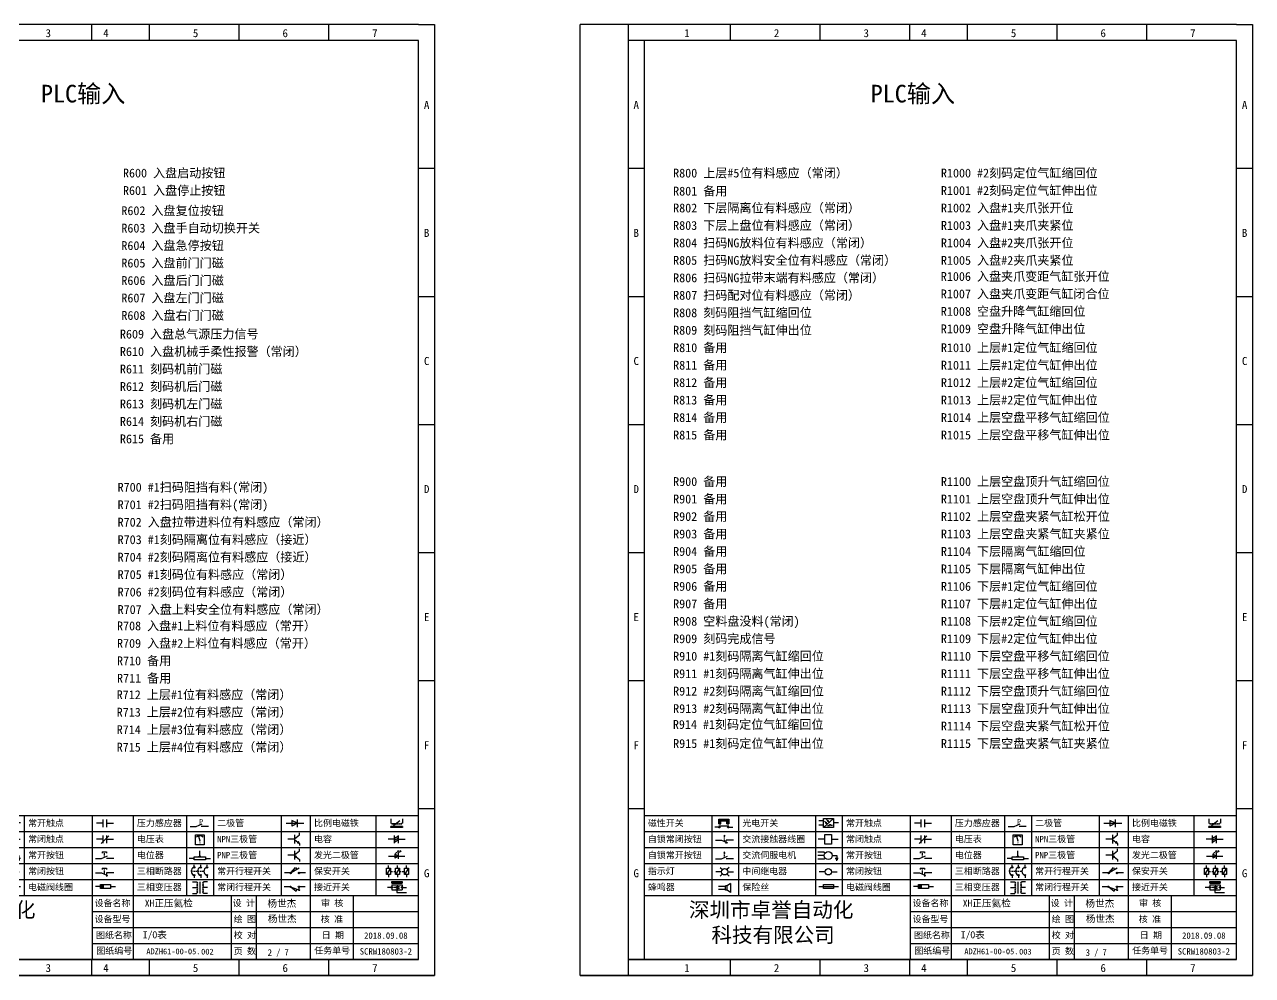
# Model space of a CAD drawing. Header units: millimetres. Extents: x 15130 to 37766, y 5931 to 11073.
# Drawn here: x 23231.8 to 23653.6, y 10746 to 11072.7 of the extents above; entities that cross this region are included whole.
import ezdxf

# ---------------------------------------------------------------- set-up
doc = ezdxf.new("R2010")
doc.units = ezdxf.units.MM
doc.layers.add('AE_BOR', color=1, linetype='Continuous')
doc.styles.get("Standard").update_dxf_attribs({"font": ''})
doc.styles.add('汉字', font='')
doc.styles.get('Standard').set_extended_font_data('SimSun')
doc.styles.get('汉字').set_extended_font_data('新宋体')

# ---------------------------------------------------------------- blocks, each defined once
blk = doc.blocks.new('磁性开关')
at = {"linetype": 'ByBlock'}
h = blk.add_hatch(dxfattribs=at)
h.set_pattern_fill('ANSI31', color=256, scale=0.1, style=0)
h.paths.add_polyline_path([(-1910.88, -776.69), (-1910.88, -775.29), (-1907.69, -775.29), (-1907.69, -776.69), (-1908.31, -776.69), (-1908.31, -775.79), (-1910.25, -775.79), (-1910.25, -776.69)])
for p, q in [((-1910.91, -777.81), (-1912.09, -777.81)), ((-1910.88, -776.69), (-1910.88, -775.29)), ((-1910.88, -775.29), (-1907.69, -775.29)), ((-1910.88, -776.69), (-1910.25, -776.69)), ((-1910.88, -777.39), (-1907.69, -777.39)), ((-1910.25, -776.69), (-1910.25, -775.79)), ((-1910.25, -775.79), (-1908.31, -775.79)), ((-1908.31, -776.69), (-1908.31, -775.79)), ((-1908.31, -776.69), (-1907.69, -776.69)), ((-1907.69, -775.29), (-1907.69, -776.69)), ((-1907.66, -777.81), (-1906.48, -777.81))]:
    blk.add_line(p, q, dxfattribs=at)
for centre in [(-1910.68, -777.81), (-1907.88, -777.81)]:
    blk.add_circle(centre, 0.225, dxfattribs=at)
blk = doc.blocks.new('*U8')
at = {"linetype": 'ByBlock'}
for p, q in [((-1911.92, -782.07), (-1910.06, -782.07)), ((-1910.06, -782.07), (-1908.18, -782.88)), ((-1909.23, -780.45), (-1909.23, -780.67)), ((-1909.23, -780.45), (-1908.92, -780.84)), ((-1909.23, -780.84), (-1909.23, -781.05)), ((-1909.23, -781.23), (-1909.23, -781.44)), ((-1909.23, -781.61), (-1909.23, -781.83)), ((-1909.23, -782), (-1909.23, -782.21)), ((-1908.52, -783.07), (-1908.52, -782.07)), ((-1906.25, -782.07), (-1908.52, -782.07)), ((-1909.23, -782.38), (-1909.23, -782.43))]:
    blk.add_line(p, q, dxfattribs=at)
blk = doc.blocks.new('常开按钮')
at = {"linetype": 'ByBlock'}
for p, q in [((-1909.9, -785.68), (-1908.56, -785.68)), ((-1909.9, -785.68), (-1909.9, -786.07)), ((-1909.23, -785.68), (-1909.23, -785.89)), ((-1909.23, -786.06), (-1909.23, -786.28)), ((-1908.56, -785.68), (-1908.56, -786.07)), ((-1911.92, -787.73), (-1910.06, -787.73)), ((-1910.06, -787.73), (-1908.18, -786.93)), ((-1909.23, -786.45), (-1909.23, -786.67)), ((-1909.23, -786.84), (-1909.23, -787.05)), ((-1909.23, -787.22), (-1909.23, -787.38)), ((-1906.25, -787.73), (-1908.52, -787.73))]:
    blk.add_line(p, q, dxfattribs=at)
blk = doc.blocks.new('*U11')
at = {"linetype": 'ByBlock'}
for p, q in [((-1911.92, -792.89), (-1910.06, -792.89)), ((-1910.06, -792.89), (-1908.18, -792.08)), ((-1908.88, -791.17), (-1909.23, -790.71)), ((-1909.23, -790.71), (-1909.23, -790.92)), ((-1909.23, -791.09), (-1909.23, -791.31)), ((-1909.23, -791.48), (-1909.23, -791.69)), ((-1909.23, -791.86), (-1909.23, -792.08)), ((-1909.23, -792.25), (-1909.23, -792.47)), ((-1906.25, -792.89), (-1908.52, -792.89))]:
    blk.add_line(p, q, dxfattribs=at)
blk = doc.blocks.new('蜂鸣器')
at = {"linetype": 'ByBlock'}
for p, q in [((-1908.8, -796.48), (-1911.01, -796.48)), ((-1908.8, -797.46), (-1911.01, -797.46)), ((-1908.25, -796.26), (-1908.8, -796.26)), ((-1908.8, -797.68), (-1908.8, -796.26)), ((-1907.17, -795.53), (-1908.25, -796.26)), ((-1908.25, -797.68), (-1908.25, -796.26)), ((-1907.17, -795.53), (-1907.17, -798.41)), ((-1908.25, -797.68), (-1908.8, -797.68)), ((-1907.17, -798.41), (-1908.25, -797.68))]:
    blk.add_line(p, q, dxfattribs=at)
blk = doc.blocks.new('光电开关')
at = {"linetype": 'ByBlock'}
h = blk.add_hatch(dxfattribs=at)
h.set_pattern_fill('ANSI31', color=256, scale=0.01, style=0)
h.set_pattern_definition([(45, (0.172267, 0), (-0.0224506403, 0.0224506403), [])])
h.paths.add_polyline_path([(-1882.44, -776.34), (-1882.5, -775.91), (-1882.68, -776.07)])
h.paths.add_polyline_path([(-1882.86, -776.23), (-1882.44, -776.34), (-1882.68, -776.07)])
h.paths.add_polyline_path([(-1883.05, -776.88), (-1883.11, -776.45), (-1883.29, -776.61)])
h.paths.add_polyline_path([(-1883.47, -776.77), (-1883.05, -776.88), (-1883.29, -776.61)])
for p, q in [((-1884.01, -775.96), (-1885.56, -775.96)), ((-1884.01, -777.39), (-1885.56, -777.39)), ((-1880.91, -775.3), (-1884.01, -778.05)), ((-1883.75, -776.09), (-1883.05, -776.88)), ((-1883.11, -776.45), (-1883.47, -776.77)), ((-1883.05, -776.88), (-1883.47, -776.77)), ((-1883.14, -775.55), (-1882.44, -776.34)), ((-1883.05, -776.88), (-1883.11, -776.45)), ((-1882.5, -775.91), (-1882.86, -776.23)), ((-1882.44, -776.34), (-1882.86, -776.23)), ((-1882.78, -777.47), (-1882.23, -777.47)), ((-1882.44, -776.34), (-1882.5, -775.91)), ((-1882.23, -777.47), (-1882.23, -777.14)), ((-1882.23, -777.14), (-1881.78, -777.14)), ((-1881.78, -777.47), (-1881.78, -777.14)), ((-1881.23, -777.47), (-1881.78, -777.47)), ((-1879.37, -776.67), (-1880.91, -776.67))]:
    blk.add_line(p, q, dxfattribs=at)
blk.add_lwpolyline([(-1884.01, -775.3), (-1880.91, -775.3), (-1880.91, -778.05), (-1884.01, -778.05)], close=True, dxfattribs=at)
blk = doc.blocks.new('交流接触器线圈')
at = {"linetype": 'ByBlock'}
for p, q in [((-1880.82, -781.77), (-1882.87, -781.77)), ((-1878.72, -781.77), (-1876.67, -781.77))]:
    blk.add_line(p, q, dxfattribs=at)
blk.add_lwpolyline([(-1880.82, -780.28), (-1878.72, -780.28), (-1878.72, -783.26), (-1880.82, -783.26)], close=True, dxfattribs=at)
blk = doc.blocks.new('交流伺服电机')
at = {"linetype": 'ByBlock'}
for p, q in [((-1880.97, -785.75), (-1882.94, -785.75)), ((-1880.97, -785.75), (-1880.65, -786.03)), ((-1880.97, -786.85), (-1882.94, -786.85)), ((-1880.97, -787.94), (-1882.94, -787.94)), ((-1880.97, -787.94), (-1880.65, -787.67)), ((-1878.49, -786.85), (-1877.07, -786.85)), ((-1877.54, -787.72), (-1876.59, -787.72)), ((-1877.38, -788.01), (-1876.75, -788.01)), ((-1877.23, -788.29), (-1876.9, -788.29)), ((-1877.07, -786.85), (-1877.07, -787.72))]:
    blk.add_line(p, q, dxfattribs=at)
blk.add_circle((-1879.73, -786.85), 1.24, dxfattribs=at)
blk = doc.blocks.new('中间继电器')
at = {"linetype": 'ByBlock'}
for p, q in [((-1880.72, -791.92), (-1882.54, -791.92)), ((-1878.74, -791.92), (-1876.92, -791.92))]:
    blk.add_line(p, q, dxfattribs=at)
blk.add_circle((-1879.73, -791.92), 0.992, dxfattribs=at)
blk = doc.blocks.new('保险丝')
at = {"linetype": 'ByBlock'}
blk.add_line((-1882.72, -796.49), (-1876.55, -796.49), dxfattribs=at)
blk.add_lwpolyline([(-1881.2, -795.86), (-1878.06, -795.86), (-1878.06, -797.12), (-1881.2, -797.12)], close=True, dxfattribs=at)
blk = doc.blocks.new('指示灯')
at = {"linetype": 'ByBlock'}
for p, q in [((-1854.25, -776.92), (-1856.06, -776.92)), ((-1854.62, -775.59), (-1853.97, -776.23)), ((-1854.62, -778.25), (-1853.97, -777.61)), ((-1851.9, -775.59), (-1852.54, -776.23)), ((-1851.9, -778.25), (-1852.54, -777.61)), ((-1852.26, -776.92), (-1850.45, -776.92))]:
    blk.add_line(p, q, dxfattribs=at)
blk.add_circle((-1853.26, -776.92), 0.992, dxfattribs=at)
blk = doc.blocks.new('常开触点')
at = {"linetype": 'ByBlock'}
for p, q in [((-1853.82, -781.77), (-1855.88, -781.77)), ((-1853.82, -782.99), (-1853.82, -780.56)), ((-1852.6, -782.99), (-1852.6, -780.56)), ((-1852.6, -781.77), (-1850.55, -781.77))]:
    blk.add_line(p, q, dxfattribs=at)
blk = doc.blocks.new('常闭触点')
at = {"linetype": 'ByBlock'}
for p, q in [((-1852.01, -785.66), (-1854.43, -788.1)), ((-1853.82, -787.99), (-1853.82, -785.56)), ((-1852.6, -787.99), (-1852.6, -785.56)), ((-1853.82, -786.77), (-1855.88, -786.77)), ((-1852.6, -786.77), (-1850.55, -786.77))]:
    blk.add_line(p, q, dxfattribs=at)
blk = doc.blocks.new('常闭按钮')
at = {"linetype": 'ByBlock'}
for p, q in [((-1856.13, -792.28), (-1854.28, -792.28)), ((-1854.28, -792.28), (-1852.4, -793.09)), ((-1854.11, -790.83), (-1852.77, -790.83)), ((-1854.11, -790.83), (-1854.11, -791.22)), ((-1853.44, -790.83), (-1853.44, -791.04)), ((-1853.44, -791.21), (-1853.44, -791.43)), ((-1853.44, -791.6), (-1853.44, -791.82)), ((-1853.44, -791.99), (-1853.44, -792.2)), ((-1853.44, -792.37), (-1853.44, -792.53)), ((-1852.77, -790.83), (-1852.77, -791.22)), ((-1850.47, -792.28), (-1852.73, -792.28)), ((-1852.73, -792.28), (-1852.73, -793.43))]:
    blk.add_line(p, q, dxfattribs=at)
blk = doc.blocks.new('电磁阀线圈')
at = {"linetype": 'ByBlock'}
for p, q in [((-1854.61, -796.54), (-1856.17, -796.54)), ((-1854.61, -795.92), (-1853.75, -797.16)), ((-1853.75, -795.92), (-1854.61, -797.16)), ((-1853.75, -795.92), (-1853.75, -797.16)), ((-1851.53, -796.54), (-1849.97, -796.54))]:
    blk.add_line(p, q, dxfattribs=at)
blk.add_lwpolyline([(-1854.61, -795.92), (-1851.53, -795.92), (-1851.53, -797.16), (-1854.61, -797.16)], close=True, dxfattribs=at)
blk = doc.blocks.new('电容')
at = {"linetype": 'ByBlock'}
for p, q in [((-1756.08, -781.77), (-1758.13, -781.77)), ((-1756.08, -782.99), (-1756.08, -780.56)), ((-1754.86, -780.79), (-1756.08, -781.55)), ((-1754.86, -781.44), (-1756.08, -782.2)), ((-1754.86, -781.99), (-1756.08, -782.75)), ((-1754.86, -782.99), (-1754.86, -780.56)), ((-1754.86, -781.77), (-1752.81, -781.77))]:
    blk.add_line(p, q, dxfattribs=at)
blk = doc.blocks.new('电压表')
at = {"linetype": 'ByBlock'}
for p, q in [((-1814.84, -780.75), (-1814.91, -781.13)), ((-1814.6, -781.05), (-1814.91, -781.13)), ((-1814.84, -780.75), (-1814.46, -782.26)), ((-1814.84, -780.75), (-1814.6, -781.05))]:
    blk.add_line(p, q, dxfattribs=at)
blk.add_lwpolyline([(-1815.84, -780.34), (-1813.07, -780.34), (-1813.07, -783.49), (-1815.84, -783.49)], close=True, dxfattribs=at)
blk.add_arc((-1814.46, -782.26), 1.56, 46.8313, 133.1687, dxfattribs=at)
at = {"linetype": 'ByBlock', "insert": (-1814.7, -782.39), "char_height": 0.75, "width": 0.6768, "attachment_point": 1}
blk.add_mtext('V', dxfattribs=at)
blk = doc.blocks.new('电位器')
at = {"linetype": 'ByBlock'}
for p, q in [((-1814.45, -787.3), (-1814.45, -785.39)), ((-1816.21, -787.75), (-1817.79, -787.75)), ((-1814.45, -787.3), (-1814.62, -786.96)), ((-1814.62, -786.96), (-1814.27, -786.96)), ((-1814.45, -787.3), (-1814.27, -786.96)), ((-1812.68, -787.75), (-1811.1, -787.75))]:
    blk.add_line(p, q, dxfattribs=at)
blk.add_lwpolyline([(-1816.21, -787.3), (-1812.68, -787.3), (-1812.68, -788.2), (-1816.21, -788.2)], close=True, dxfattribs=at)
blk = doc.blocks.new('三相断路器')
at = {"linetype": 'ByBlock'}
for p, q in [((-1816.17, -790.33), (-1816.17, -789.7)), ((-1814.17, -790.33), (-1814.17, -789.7)), ((-1812.18, -790.33), (-1812.18, -789.7)), ((-1817.14, -791.74), (-1816.72, -791.74)), ((-1816.45, -791.74), (-1816.03, -791.74)), ((-1816.17, -793.19), (-1816.17, -793.83)), ((-1815.76, -791.74), (-1815.34, -791.74)), ((-1815.07, -791.74), (-1814.65, -791.74)), ((-1814.38, -791.74), (-1813.96, -791.74)), ((-1814.17, -793.19), (-1814.17, -793.83)), ((-1813.69, -791.74), (-1813.27, -791.74)), ((-1812.18, -793.19), (-1812.18, -793.83))]:
    blk.add_line(p, q, dxfattribs=at)
for centre in [(-1816.17, -790.55), (-1816.17, -792.98), (-1814.17, -790.55), (-1814.17, -792.98), (-1812.18, -790.55), (-1812.18, -792.98)]:
    blk.add_circle(centre, 0.219, dxfattribs=at)
for centre in [(-1815.81, -791.74), (-1813.82, -791.74), (-1811.83, -791.74)]:
    blk.add_arc(centre, 1.32, 115.5791, 244.4209, dxfattribs=at)
blk = doc.blocks.new('三相变压器')
at = {"linetype": 'ByBlock'}
for p, q in [((-1816.69, -795.03), (-1815.37, -795.03)), ((-1816.69, -796.87), (-1815.37, -796.87)), ((-1815.37, -795.03), (-1815.37, -795.24)), ((-1814.34, -798.7), (-1814.34, -795.04)), ((-1812, -795.03), (-1813.32, -795.03)), ((-1813.32, -795.03), (-1813.32, -795.24)), ((-1812, -796.87), (-1813.32, -796.87)), ((-1816.69, -798.71), (-1815.37, -798.71)), ((-1815.37, -798.71), (-1815.37, -798.5)), ((-1813.32, -798.71), (-1813.32, -798.5)), ((-1812, -798.71), (-1813.32, -798.71))]:
    blk.add_line(p, q, dxfattribs=at)
for centre, start, end in [((-1815.37, -795.51), 270, 90), ((-1815.37, -796.06), 270, 90), ((-1815.37, -796.6), 270, 90), ((-1815.37, -797.14), 270, 90), ((-1815.37, -797.68), 270, 90), ((-1813.32, -795.51), 90, 270), ((-1813.32, -796.06), 90, 270), ((-1813.32, -796.6), 90, 270), ((-1813.32, -797.14), 90, 270), ((-1813.32, -797.68), 90, 270), ((-1815.37, -798.23), 270, 90), ((-1813.32, -798.23), 90, 270)]:
    blk.add_arc(centre, 0.271, start, end, dxfattribs=at)
blk = doc.blocks.new('二极管')
at = {"linetype": 'ByBlock'}
for p, q in [((-1787.52, -776.77), (-1781.92, -776.77)), ((-1783.97, -776.77), (-1785.69, -775.9)), ((-1785.69, -775.9), (-1785.69, -777.65)), ((-1783.97, -776.77), (-1785.69, -777.65)), ((-1783.97, -777.99), (-1783.97, -775.56))]:
    blk.add_line(p, q, dxfattribs=at)
blk = doc.blocks.new('NPN三极管')
at = {"linetype": 'ByBlock'}
for p, q in [((-1785.73, -781.97), (-1787.81, -781.97)), ((-1785.73, -780.61), (-1785.73, -783.32)), ((-1785.73, -781.82), (-1784.15, -780.66)), ((-1785.73, -782.11), (-1784.15, -783.27)), ((-1784.15, -780.66), (-1784.15, -779.98)), ((-1784.41, -782.73), (-1784.74, -783.18)), ((-1784.15, -783.27), (-1784.74, -783.18)), ((-1784.15, -783.27), (-1784.41, -782.73)), ((-1784.15, -783.27), (-1784.15, -783.96))]:
    blk.add_line(p, q, dxfattribs=at)
blk = doc.blocks.new('发光二极管')
at = {"linetype": 'ByBlock'}
for p, q in [((-1755.78, -785.92), (-1754.89, -785.14)), ((-1754.89, -785.14), (-1755.2, -785.22)), ((-1755.2, -785.22), (-1755.01, -785.43)), ((-1755.08, -785.92), (-1754.18, -785.14)), ((-1754.89, -785.14), (-1755.01, -785.43)), ((-1754.84, -787.63), (-1754.84, -785.92)), ((-1754.18, -785.14), (-1754.49, -785.22)), ((-1754.49, -785.22), (-1754.31, -785.43)), ((-1754.18, -785.14), (-1754.31, -785.43)), ((-1758.01, -786.77), (-1752.89, -786.77)), ((-1754.84, -786.77), (-1756.04, -786.16)), ((-1756.04, -786.16), (-1756.04, -787.39)), ((-1754.84, -786.77), (-1756.04, -787.39))]:
    blk.add_line(p, q, dxfattribs=at)
blk = doc.blocks.new('PNP三极管')
at = {"linetype": 'ByBlock'}
for p, q in [((-1784.9, -785.38), (-1784.9, -788.09)), ((-1784.9, -786.59), (-1783.32, -785.43)), ((-1783.32, -785.43), (-1783.32, -784.75)), ((-1784.9, -786.74), (-1786.98, -786.74)), ((-1784.9, -786.88), (-1783.32, -788.04)), ((-1784.9, -786.88), (-1784.31, -786.97)), ((-1784.9, -786.88), (-1784.64, -787.42)), ((-1784.31, -786.97), (-1784.64, -787.42)), ((-1783.32, -788.04), (-1783.32, -788.73))]:
    blk.add_line(p, q, dxfattribs=at)
blk = doc.blocks.new('常开行程开关')
at = {"linetype": 'ByBlock'}
for p, q in [((-1786.29, -792.3), (-1788.01, -792.3)), ((-1785.89, -792.17), (-1784.52, -790.62)), ((-1785.89, -792.17), (-1783.43, -790.72)), ((-1784.52, -790.62), (-1784.19, -791.17)), ((-1781.48, -792.3), (-1783.21, -792.3))]:
    blk.add_line(p, q, dxfattribs=at)
for centre in [(-1786.07, -792.3), (-1783.42, -792.3)]:
    blk.add_circle(centre, 0.219, dxfattribs=at)
blk = doc.blocks.new('常闭行程开关')
at = {"linetype": 'ByBlock'}
for p, q in [((-1786.34, -796.62), (-1788.07, -796.62)), ((-1785.93, -796.72), (-1783.25, -797.7)), ((-1785.93, -796.72), (-1784.3, -798)), ((-1784.3, -798), (-1784.08, -797.4)), ((-1783.48, -796.84), (-1783.48, -797.85)), ((-1781.54, -796.62), (-1783.26, -796.62))]:
    blk.add_line(p, q, dxfattribs=at)
for centre in [(-1786.12, -796.62), (-1783.48, -796.62)]:
    blk.add_circle(centre, 0.219, dxfattribs=at)
blk = doc.blocks.new('比例电磁阀')
at = {"linetype": 'ByBlock'}
for p, q in [((-1757.26, -775.38), (-1757.26, -776.71)), ((-1757.26, -776.71), (-1757.05, -776.71)), ((-1753.6, -777.73), (-1757.25, -777.73)), ((-1757.25, -778.13), (-1757.25, -777.73)), ((-1753.6, -778.13), (-1757.25, -778.13)), ((-1754.5, -775.98), (-1756.35, -777.44)), ((-1756.35, -777.44), (-1756.25, -777.25)), ((-1756.35, -777.44), (-1756.15, -777.38)), ((-1756.15, -777.38), (-1756.25, -777.25)), ((-1753.58, -776.71), (-1753.8, -776.71)), ((-1753.6, -777.73), (-1753.6, -778.13)), ((-1753.58, -775.38), (-1753.58, -776.71))]:
    blk.add_line(p, q, dxfattribs=at)
for centre in [(-1756.78, -776.71), (-1756.24, -776.71), (-1755.7, -776.71), (-1755.15, -776.71), (-1754.61, -776.71), (-1754.07, -776.71)]:
    blk.add_arc(centre, 0.271, 180, 0, dxfattribs=at)
blk = doc.blocks.new('保安开关')
at = {"linetype": 'ByBlock'}
for p, q in [((-1757.33, -790.79), (-1758.6, -792.81)), ((-1757.96, -790.79), (-1757.96, -789.97)), ((-1757.96, -792.81), (-1757.96, -793.62)), ((-1757.33, -791.8), (-1756.72, -791.8)), ((-1756.35, -791.8), (-1755.89, -791.8)), ((-1754.54, -790.79), (-1755.81, -792.81)), ((-1755.17, -790.79), (-1755.17, -789.97)), ((-1755.17, -792.81), (-1755.17, -793.62)), ((-1754.52, -791.8), (-1754.06, -791.8)), ((-1753.69, -791.8), (-1753.08, -791.8)), ((-1751.75, -790.79), (-1753.02, -792.81)), ((-1752.39, -790.79), (-1752.39, -789.97)), ((-1752.39, -792.81), (-1752.39, -793.62))]:
    blk.add_line(p, q, dxfattribs=at)
for points in [[(-1758.6, -790.79), (-1757.33, -790.79), (-1757.33, -792.81), (-1758.6, -792.81)], [(-1755.81, -790.79), (-1754.54, -790.79), (-1754.54, -792.81), (-1755.81, -792.81)], [(-1753.02, -790.79), (-1751.75, -790.79), (-1751.75, -792.81), (-1753.02, -792.81)]]:
    blk.add_lwpolyline(points, close=True, dxfattribs=at)
blk = doc.blocks.new('接近开关')
at = {"linetype": 'ByBlock'}
h = blk.add_hatch(dxfattribs=at)
h.set_pattern_fill('ANSI31', color=256, scale=0.01, style=0)
h.set_pattern_definition([(45, (-89.131516, -30.795668), (-0.0224506403, 0.0224506403), [])])
h.paths.add_polyline_path([(-1516.96, -1123.35), (-1516.96, -1122.85), (-1513.76, -1122.85), (-1513.76, -1123.35)])
for p, q in [((-1516.96, -1123.35), (-1516.96, -1122.85)), ((-1516.96, -1122.85), (-1513.76, -1122.85)), ((-1516.96, -1123.35), (-1513.76, -1123.35)), ((-1513.76, -1122.85), (-1513.76, -1123.35)), ((-1517.18, -1124.71), (-1518.36, -1124.71)), ((-1516.96, -1123.95), (-1513.76, -1123.95)), ((-1516.96, -1123.95), (-1516.96, -1125.47)), ((-1516.96, -1125.47), (-1513.76, -1125.47)), ((-1515.91, -1124.71), (-1516.45, -1124.71)), ((-1515.11, -1124.31), (-1515.91, -1124.71)), ((-1515.11, -1125.11), (-1515.91, -1124.71)), ((-1515.36, -1125.69), (-1515.36, -1126.36)), ((-1515.36, -1126.36), (-1512.36, -1126.36)), ((-1515.33, -1124.53), (-1515.17, -1124.53)), ((-1515.33, -1124.88), (-1515.17, -1124.88)), ((-1515.25, -1124.45), (-1515.25, -1124.61)), ((-1515.11, -1124.31), (-1515.11, -1125.11)), ((-1515.11, -1124.48), (-1514.58, -1124.48)), ((-1515.11, -1124.94), (-1514.58, -1124.94)), ((-1513.76, -1123.95), (-1513.76, -1125.47)), ((-1513.54, -1124.71), (-1512.36, -1124.71))]:
    blk.add_line(p, q, dxfattribs=at)
for centre in [(-1516.96, -1124.71), (-1515.36, -1125.47), (-1513.76, -1124.71)]:
    blk.add_circle(centre, 0.225, dxfattribs=at)
blk = doc.blocks.new('压力感应器')
at = {"linetype": 'ByBlock'}
for p, q in [((-1817.44, -777.73), (-1815.59, -777.73)), ((-1815.59, -777.73), (-1813.71, -776.93)), ((-1811.78, -777.73), (-1814.05, -777.73))]:
    blk.add_line(p, q, dxfattribs=at)
at = {"linetype": 'ByBlock', "insert": (-1814.65, -775.48), "char_height": 1.68, "width": 1.2242, "attachment_point": 1}
blk.add_mtext('{\\fNSimSun|b0|i0|c134|p49;P}', dxfattribs=at)
blk = doc.blocks.new('卓誉电控竖A4')
at = {"linetype": 'ByBlock'}
for p, q in [((15, 0), (15, -297)), ((205, -5), (15, -5)), ((20, -5), (20, -292)), ((205, -292), (15, -292)), ((15, -292), (205, -292))]:
    blk.add_line(p, q, dxfattribs=at)
for points in [[(47, -5), (47, 0)], [(75, -5), (75, 0)], [(103, -5), (103, 0)], [(121, -5), (121, 0)], [(149, -5), (149, 0)], [(177, -5), (177, 0)], [(25, -5), (20, -5)], [(25, -5), (20, -5)], [(205, -292), (205, -5)], [(20, -45), (15, -45)], [(210, -45), (205, -45)], [(20, -85), (15, -85)], [(210, -85), (205, -85)], [(20, -125), (15, -125)], [(210, -125), (205, -125)], [(20, -165), (15, -165)], [(210, -165), (205, -165)], [(20, -205), (15, -205)], [(210, -205), (205, -205)], [(20, -245), (15, -245)], [(210, -245), (205, -245)], [(20, -247), (205, -247)], [(41.19, -247), (41.19, -272)], [(49.53, -247), (49.53, -272)], [(73.56, -247), (73.56, -272)], [(81.89, -247), (81.89, -272)], [(103.09, -247), (103.09, -292)], [(115.88, -247), (115.88, -292)], [(132.61, -247), (132.61, -272)], [(140.95, -247), (140.95, -272)], [(162.14, -247), (162.14, -272)], [(171.19, -247), (171.19, -272)], [(191.67, -247), (191.67, -272)], [(20, -252), (205, -252)], [(20, -257), (205, -257)], [(20, -262), (205, -262)], [(20, -267), (205, -267)], [(20, -272), (205, -272)], [(146.52, -272), (146.52, -292)], [(154.33, -272), (154.33, -292)], [(171.19, -272), (171.19, -292)], [(184.65, -272.12), (184.65, -292.12)], [(103.09, -277), (205, -277)], [(103.09, -282), (205, -282)], [(103.09, -287), (205, -287)], [(47, -297), (47, -292)], [(75, -297), (75, -292)], [(103, -297), (103, -292)], [(121, -297), (121, -292)], [(149, -297), (149, -292)], [(177, -297), (177, -292)]]:
    blk.add_lwpolyline(points, dxfattribs=at)
at = {"layer": 'AE_BOR', "linetype": 'ByBlock'}
for p, q in [((0, -297), (0, 0)), ((20, 0), (0, 0)), ((205, 0), (20, 0)), ((205, 0), (210, 0)), ((210, 0), (210, -297)), ((210, -297), (0, -297)), ((0, -297), (210, -297))]:
    blk.add_line(p, q, dxfattribs=at)
at = {"linetype": 'ByBlock'}
for name, p in [('磁性开关', (1954.21, 527.09)), ('光电开关', (1960.1, 527.3)), ('光电开关', (1960.1, 527.3)), ('常开触点', (1960.32, 532.3)), ('压力感应器', (1951.16, 527.3)), ('二极管', (1951.16, 527.3)), ('比例电磁阀', (1953.64, 527.3)), ('交流接触器线圈', (1957.26, 527.3)), ('电压表', (1951.16, 527.3)), ('NPN三极管', (1951.98, 527.53)), ('*U8', (1954.21, 527.3)), ('常闭触点', (1960.32, 532.3)), ('电容', (1953.64, 527.3)), ('*U11', (1954.21, 532.3)), ('交流伺服电机', (1957.26, 527.3)), ('常开按钮', (2016.1, 527.3)), ('电位器', (1951.16, 527.3)), ('PNP三极管', (1951.16, 527.3)), ('发光二极管', (1953.64, 527.01)), ('指示灯', (1898.43, 512.3)), ('中间继电器', (1957.26, 527.3)), ('常闭按钮', (1960.32, 527.3)), ('三相断路器', (1951.16, 527.3)), ('常开行程开关', (1951.16, 527.3)), ('保安开关', (1953.64, 527.3)), ('蜂鸣器', (1954.21, 527.3)), ('三相变压器', (1951.16, 527.3)), ('接近开关', (1713.64, 855.22)), ('保险丝', (1957.26, 527.3)), ('电磁阀线圈', (1960.32, 527.3)), ('常闭行程开关', (1951.16, 527.3))]:
    blk.add_blockref(name, p, dxfattribs=at)
at = {"linetype": 'ByBlock', "char_height": 2.5, "attachment_point": 1}
for s, insert, width in [('{\\fKaiTi_GB2312|b0|i0|c134|p0;1}', (32.54, -1.43), 11.7517), ('{\\fKaiTi_GB2312|b0|i0|c134|p0;2}', (60.54, -1.43), 11.7517), ('{\\fKaiTi_GB2312|b0|i0|c134|p0;3}', (88.54, -1.43), 11.7517), ('{\\fKaiTi_GB2312|b0|i0|c134|p0;4}', (106.54, -1.43), 11.7517), ('{\\fKaiTi_GB2312|b0|i0|c134|p0;5}', (134.54, -1.43), 11.7517), ('{\\fKaiTi_GB2312|b0|i0|c134|p0;6}', (162.54, -1.43), 11.7517), ('{\\fKaiTi_GB2312|b0|i0|c134|p0;7}', (190.54, -1.43), 11.7517), ('{\\fKaiTi_GB2312|b0|i0|c134|p0;A}', (16.71, -23.83), 5), ('{\\fKaiTi_GB2312|b0|i0|c134|p0;A}', (206.71, -23.83), 5), ('{\\fKaiTi_GB2312|b0|i0|c134|p0;B}', (16.71, -63.83), 5), ('{\\fKaiTi_GB2312|b0|i0|c134|p0;B}', (206.71, -63.83), 5), ('{\\fKaiTi_GB2312|b0|i0|c134|p0;C}', (16.71, -103.83), 5), ('{\\fKaiTi_GB2312|b0|i0|c134|p0;C}', (206.71, -103.83), 5), ('{\\fKaiTi_GB2312|b0|i0|c134|p0;D}', (16.71, -143.83), 5), ('{\\fKaiTi_GB2312|b0|i0|c134|p0;D}', (206.71, -143.83), 5), ('{\\fKaiTi_GB2312|b0|i0|c134|p0;E}', (16.71, -183.83), 5), ('{\\fKaiTi_GB2312|b0|i0|c134|p0;E}', (206.71, -183.83), 5), ('{\\fKaiTi_GB2312|b0|i0|c134|p0;F}', (16.71, -223.83), 5), ('{\\fKaiTi_GB2312|b0|i0|c134|p0;F}', (206.71, -223.83), 5), ('{\\fKaiTi_GB2312|b0|i0|c134|p0;G}', (16.71, -263.83), 5), ('{\\fKaiTi_GB2312|b0|i0|c134|p0;G}', (206.71, -263.83), 5), ('{\\fKaiTi_GB2312|b0|i0|c134|p0;1}', (32.54, -293.43), 11.7517), ('{\\fKaiTi_GB2312|b0|i0|c134|p0;2}', (60.54, -293.43), 11.7517), ('{\\fKaiTi_GB2312|b0|i0|c134|p0;3}', (88.54, -293.43), 11.7517), ('{\\fKaiTi_GB2312|b0|i0|c134|p0;4}', (106.54, -293.43), 11.7517), ('{\\fKaiTi_GB2312|b0|i0|c134|p0;5}', (134.54, -293.43), 11.7517), ('{\\fKaiTi_GB2312|b0|i0|c134|p0;6}', (162.54, -293.43), 11.7517), ('{\\fKaiTi_GB2312|b0|i0|c134|p0;7}', (190.54, -293.43), 11.7517)]:
    blk.add_mtext(s, dxfattribs=dict(at, insert=insert, width=width))
at = {"char_height": 2, "attachment_point": 1, "style": '汉字'}
for s, insert in [('{\\fKaiTi_GB2312|b0|i0|c134|p49;磁性开关}', (21.19, -248.4)), ('{\\fKaiTi_GB2312|b0|i0|c134|p49;光电开关}', (50.71, -248.4)), ('{\\fKaiTi_GB2312|b0|i0|c134|p49;常开触点}', (83.08, -248.4)), ('{\\fKaiTi_GB2312|b0|i0|c134|p49;压力感应器}', (117.07, -248.4)), ('{\\fKaiTi_GB2312|b0|i0|c134|p49;二极管}', (142.13, -248.4)), ('{\\fKaiTi_GB2312|b0|i0|c134|p49;比例电磁铁}', (172.38, -248.4)), ('{\\fKaiTi_GB2312|b0|i0|c134|p49;自锁常闭按钮}', (21.19, -253.4)), ('{\\fKaiTi_GB2312|b0|i0|c134|p49;交流接触器线圈}', (50.71, -253.4)), ('{\\fKaiTi_GB2312|b0|i0|c134|p49;电容}', (172.38, -253.4)), ('{\\fKaiTi_GB2312|b0|i0|c134|p49;常闭触点}', (83.08, -253.4)), ('{\\fKaiTi_GB2312|b0|i0|c134|p49;电压表}', (117.07, -253.4)), ('{\\fKaiTi_GB2312|b0|i0|c134|p49;NPN三极管}', (142.13, -253.4)), ('{\\fKaiTi_GB2312|b0|i0|c134|p49;自锁常开按钮}', (21.19, -258.4)), ('{\\fKaiTi_GB2312|b0|i0|c134|p49;交流伺服电机}', (50.71, -258.4)), ('{\\fKaiTi_GB2312|b0|i0|c134|p49;常开按钮}', (83.08, -258.4)), ('{\\fKaiTi_GB2312|b0|i0|c134|p49;电位器}', (117.07, -258.4)), ('{\\fKaiTi_GB2312|b0|i0|c134|p49;PNP三极管}', (142.13, -258.4)), ('{\\fKaiTi_GB2312|b0|i0|c134|p49;发光二极管}', (172.38, -258.4)), ('{\\fKaiTi_GB2312|b0|i0|c134|p49;指示灯}', (21.19, -263.4)), ('{\\fKaiTi_GB2312|b0|i0|c134|p49;中间继电器}', (50.71, -263.4)), ('{\\fKaiTi_GB2312|b0|i0|c134|p49;常闭按钮}', (83.08, -263.4)), ('{\\fKaiTi_GB2312|b0|i0|c134|p49;三相断路器}', (117.07, -263.4)), ('{\\fKaiTi_GB2312|b0|i0|c134|p49;常开行程开关}', (142.13, -263.4)), ('{\\fKaiTi_GB2312|b0|i0|c134|p49;保安开关}', (172.38, -263.4)), ('{\\fKaiTi_GB2312|b0|i0|c134|p49;蜂鸣器}', (21.19, -268.4)), ('{\\fKaiTi_GB2312|b0|i0|c134|p49;保险丝}', (50.71, -268.4)), ('{\\fKaiTi_GB2312|b0|i0|c134|p49;电磁阀线圈}', (83.08, -268.4)), ('{\\fKaiTi_GB2312|b0|i0|c134|p49;三相变压器}', (117.07, -268.4)), ('{\\fKaiTi_GB2312|b0|i0|c134|p49;常闭行程开关}', (142.13, -268.4)), ('{\\fKaiTi_GB2312|b0|i0|c134|p49;接近开关}', (172.38, -268.4)), ('{\\fKaiTi_GB2312|b0|i0|c134|p0;设备名称}', (103.85, -273.4)), ('{\\fKaiTi_GB2312|b0|i0|c134|p0;设 计}', (146.98, -273.4)), ('{\\fKaiTi_GB2312|b0|i0|c134|p0;审 核}', (174.56, -273.4)), ('{\\fKaiTi_GB2312|b0|i0|c134|p0;设备型号}', (103.85, -278.4)), ('{\\fKaiTi_GB2312|b0|i0|c134|p0;绘 图}', (147.31, -278.4)), ('{\\fKaiTi_GB2312|b0|i0|c134|p0;核 准}', (174.49, -278.4)), ('{\\fKaiTi_GB2312|b0|i0|c134|p0;图纸名称}', (104.3, -283.4)), ('{\\fKaiTi_GB2312|b0|i0|c134|p0;校 对}', (147.31, -283.4)), ('{\\fKaiTi_GB2312|b0|i0|c134|p0;日 期}', (174.8, -283.4)), ('{\\fKaiTi_GB2312|b0|i0|c134|p0;图纸编号}', (104.4, -288.28)), ('{\\fKaiTi_GB2312|b0|i0|c134|p0;页 数}', (147.31, -288.4)), ('{\\fKaiTi_GB2312|b0|i0|c134|p0;任务单号}', (172.46, -288.2))]:
    blk.add_mtext(s, dxfattribs=dict(at, insert=insert))
at = {"color": 0, "lineweight": -2}
for s, insert, char_height, width, attachment_point in [('\\pi2.2025;深圳市卓誉自动化\\P\\pi9.2099;科技有限公司', (31.83, -274.14), 4.7064, 57.4048, 1), ('{\\C256;ADZH61-00-05.}', (128.47, -289.5), 1.8182, 30.6409, 5)]:
    blk.add_mtext(s, dxfattribs=dict(at, insert=insert, char_height=char_height, width=width, attachment_point=attachment_point))
at = {"insert": (119.53, -273.33), "char_height": 2.2, "width": 30.1279, "attachment_point": 1, "style": '汉字'}
blk.add_mtext('XH正压氦检', dxfattribs=at)
for s, insert, char_height, width, attachment_point in [('杨世杰', (157.84, -273.39), 2.2, 11.5284, 1), ('杨世杰', (157.96, -278.21), 2.2, 11.8367, 1), ('{\\fKaiTi_GB2312|b0|i0|c134|p49;I/O表}', (118.92, -283.21), 2.2, 19.1254, 1), ('{\\fKaiTi_GB2312|b0|i0|c134|p49;2018.09.08}', (194.82, -284.56), 2, 20.3537, 5), ('{\\fKaiTi_GB2312|b0|i0|c134|p49;/ 7}', (160.59, -288.77), 1.92, 6.0997, 1), ('{\\fKaiTi_GB2312|b0|i0|c134|p49;SCRW180803-2}', (194.82, -289.5), 2, 20.3537, 5)]:
    blk.add_mtext(s, dxfattribs=dict(insert=insert, char_height=char_height, width=width, attachment_point=attachment_point))

msp = doc.modelspace()

# ---------------------------------------------------------------- block references
at = {"xscale": 1.1, "yscale": 1.1, "zscale": 1.1}
for p in [(23141.617, 11072.701), (23422.617, 11072.701)]:
    msp.add_blockref('卓誉电控竖A4', p, dxfattribs=at)

# ---------------------------------------------------------------- texts
at = {"attachment_point": 1}
for s, insert, char_height, width in [('{\\fKaiTi_GB2312|b0|i0|c134|p49;\\C7;PLC\\fSimSun|b0|i0|c134|p2;输入}', (23237.442, 11052.006), 6.075, 719.83479), ('{\\fKaiTi_GB2312|b0|i0|c134|p49;\\C7;PLC\\fSimSun|b0|i0|c134|p2;输入}', (23522.477, 11052.006), 6.075, 719.83479), ('R600 {\\C1;入盘启动按钮}', (23265.617, 11023.201), 3.0375, 359.91739), ('R800 {\\C5;上层#5位有料感应（常闭）}', (23454.617, 11023.201), 3.0375, 359.91739), ('R1000 #2刻码定位气缸缩回位', (23546.617, 11023.201), 3.0375, 359.91739), ('R601 {\\C1;入盘停止按钮}', (23265.617, 11017.201), 3.0375, 359.91739), ('R801 备用', (23454.617, 11017), 3.0375, 359.91739), ('{\\C7;R1001 }#2刻码定位气缸伸出位', (23546.617, 11017.201), 3.0375, 359.91739), ('R602 {\\C1;入盘复位按钮}', (23265.063, 11010.28), 3.0375, 359.91739), ('R802 {\\C5;下层隔离位有料感应（常闭）}', (23454.617, 11011.201), 3.0375, 359.91739), ('{\\C7;R1002 \\C5;入盘#1夹爪张开位}', (23546.617, 11011.201), 3.0375, 359.91739), ('R803 {\\C5;下层上盘位有料感应（常闭）}', (23454.617, 11005.201), 3.0375, 359.91739), ('{\\C7;R1003 \\C5;入盘#1夹爪夹紧位}', (23546.617, 11005.201), 3.0375, 359.91739), ('R603 {\\C1;入盘手自动切换开关}', (23265.063, 11004.28), 3.0375, 359.91739), ('R604 {\\C5;入盘急停按钮}', (23265.063, 10998.28), 3.0375, 359.91739), ('R804 {\\C5;扫码NG放料位有料感应（常闭）}', (23454.617, 10999.201), 3.0375, 359.91739), ('{\\C7;R1004 \\C5;入盘#2夹爪张开位}', (23546.617, 10999.201), 3.0375, 359.91739), ('R605 {\\C5;入盘前门门磁}', (23265.063, 10992.28), 3.0375, 359.91739), ('R805 {\\C5;扫码NG放料安全位有料感应（常闭）}', (23454.617, 10993.201), 3.0375, 359.91739), ('{\\C7;R1005 \\C5;入盘#2夹爪夹紧位}', (23546.617, 10993.201), 3.0375, 359.91739), ('R606 {\\C5;入盘后门门磁}', (23265.063, 10986.28), 3.0375, 359.91739), ('R806 {\\C5;扫码NG拉带末端有料感应（常闭）}', (23454.617, 10987.201), 3.0375, 359.91739), ('{\\C7;R1006 \\C5;入盘夹爪变距气缸张开位}', (23546.576, 10987.678), 3.0375, 359.91739), ('R607 {\\C5;入盘左门门磁}', (23265.063, 10980.28), 3.0375, 359.91739), ('R807 {\\C5;扫码配对位有料感应（常闭）}', (23454.617, 10981.201), 3.0375, 359.91739), ('{\\C7;R1007 \\C5;入盘夹爪变距气缸闭合位}', (23546.576, 10981.678), 3.0375, 359.91739), ('{\\C7;R1008 \\C5;空盘升降气缸缩回位}', (23546.576, 10975.678), 3.0375, 359.91739), ('R608 {\\C5;入盘右门门磁}', (23265.063, 10974.28), 3.0375, 359.91739), ('R609 {\\C1;入盘总气源压力信号}', (23264.575, 10967.867), 3.0375, 359.91739), ('R809 刻码阻挡气缸伸出位', (23454.617, 10969.201), 3.0375, 359.91739), ('{\\C7;R1009 \\C5;空盘升降气缸伸出位}', (23546.576, 10969.678), 3.0375, 359.91739), ('R810 备用', (23454.617, 10963.201), 3.0375, 359.91739), ('R1010 {\\C5;上层#1定位气缸缩回位}', (23546.617, 10963.201), 3.0375, 359.91739), ('R610 {\\C5;入盘机械手柔性报警（常闭）}', (23264.575, 10961.867), 3.0375, 359.91739), ('R611 刻码机前门磁', (23264.575, 10955.867), 3.0375, 359.91739), ('R811 备用', (23454.617, 10957.201), 3.0375, 359.91739), ('R1011 {\\C5;上层#1定位气缸伸出位}', (23546.617, 10957.201), 3.0375, 359.91739), ('R812 备用', (23454.617, 10951.201), 3.0375, 359.91739), ('R1012 {\\C5;上层#2定位气缸缩回位}', (23546.617, 10951.201), 3.0375, 359.91739), ('R612 刻码机后门磁', (23264.575, 10949.867), 3.0375, 359.91739), ('R613 刻码机左门磁', (23264.575, 10943.867), 3.0375, 359.91739), ('R813 备用', (23454.617, 10945.201), 3.0375, 359.91739), ('R1013 {\\C5;上层#2定位气缸伸出位}', (23546.617, 10945.201), 3.0375, 359.91739), ('R614 刻码机右门磁', (23264.575, 10937.867), 3.0375, 359.91739), ('R814 备用', (23454.617, 10939.201), 3.0375, 359.91739), ('R1014 {\\C5;上层空盘平移气缸缩回位}', (23546.617, 10939.201), 3.0375, 359.91739), ('R815 备用', (23454.617, 10933.201), 3.0375, 359.91739), ('R1015 {\\C5;上层空盘平移气缸伸出位}', (23546.617, 10933.201), 3.0375, 359.91739), ('R615 备用', (23264.575, 10931.867), 3.0375, 359.91739), ('R900 备用', (23454.617, 10917.201), 3.0375, 359.91739), ('R1100 {\\C5;上层空盘顶升气缸缩回位}', (23546.617, 10917.201), 3.0375, 359.91739), ('R700 #1扫码阻挡有料(常闭)', (23263.775, 10915.243), 3.0375, 359.91739), ('R701 #2扫码阻挡有料(常闭)', (23263.775, 10909.243), 3.0375, 359.91739), ('R901 备用', (23454.617, 10911.201), 3.0375, 359.91739), ('R1101 {\\C5;上层空盘顶升气缸伸出位}', (23546.617, 10911.201), 3.0375, 359.91739), ('R902 备用', (23454.617, 10905.201), 3.0375, 359.91739), ('{\\C7;R1102 \\C5;上层空盘夹紧气缸松开位}', (23546.617, 10905.201), 3.0375, 359.91739), ('{\\C7;R702 \\C5;入盘拉带进料位有料感应（常闭）}', (23263.775, 10903.243), 3.0375, 359.91739), ('R703 #1刻码隔离位有料感应（接近）', (23263.775, 10897.243), 3.0375, 359.91739), ('R903 备用', (23454.617, 10899.201), 3.0375, 359.91739), ('{\\C7;R1103 \\C5;上层空盘夹紧气缸夹紧位}', (23546.617, 10899.201), 3.0375, 359.91739), ('{\\C7;R704 }#2刻码隔离位有料感应（接近）', (23263.775, 10891.243), 3.0375, 359.91739), ('R904 备用', (23454.617, 10893.201), 3.0375, 359.91739), ('R1104 {\\C5;下层隔离气缸缩回位}', (23546.617, 10893.201), 3.0375, 359.91739), ('R905 备用', (23454.617, 10887.201), 3.0375, 359.91739), ('R1105 {\\C5;下层隔离气缸伸出位}', (23546.617, 10887.201), 3.0375, 359.91739), ('R705 {\\f宋体|b0|i0|c134|p2;\\H1x;#1刻码位有料感应（常闭）}', (23263.775, 10885.243), 3.0375, 359.91739), ('R706 {\\f宋体|b0|i0|c134|p2;\\H1x;#2刻码位有料感应（常闭）}', (23263.775, 10879.243), 3.0375, 359.91739), ('R906 备用', (23454.617, 10881.201), 3.0375, 359.91739), ('R1106 {\\C5;下层#1定位气缸缩回位}', (23546.617, 10881.201), 3.0375, 359.91739), ('R907 备用', (23454.617, 10875.201), 3.0375, 359.91739), ('R1107 {\\C5;下层#1定位气缸伸出位}', (23546.617, 10875.201), 3.0375, 359.91739), ('R707 {\\C5;入盘上料安全位有料感应（常闭）}', (23263.775, 10873.243), 3.0375, 359.91739), ('R708 {\\C5;入盘#1上料位有料感应（常开）}', (23263.572, 10867.619), 3.0375, 359.91739), ('R908 {\\C5;空料盘没料(常闭)}', (23454.617, 10869.201), 3.0375, 359.91739), ('R1108 {\\C5;下层#2定位气缸缩回位}', (23546.617, 10869.201), 3.0375, 359.91739), ('{\\C7;R709 \\C5;入盘#2上料位有料感应（常开）}', (23263.572, 10861.619), 3.0375, 359.91739), ('{\\C1;R909 刻码完成信号}', (23454.617, 10863.201), 3.0375, 359.91739), ('R1109 {\\C5;下层#2定位气缸伸出位}', (23546.617, 10863.201), 3.0375, 359.91739), ('R910 {\\f宋体|b0|i0|c134|p2;\\H1x;#1刻码隔离气缸缩回位}', (23454.617, 10857.201), 3.0375, 359.91739), ('R1110 {\\C5;下层空盘平移气缸缩回位}', (23546.617, 10857.201), 3.0375, 359.91739), ('R710 备用', (23263.572, 10855.619), 3.0375, 359.91739), ('{\\C7;R711 备用}', (23263.572, 10849.619), 3.0375, 359.91739), ('{\\C7;R911 \\f宋体|b0|i0|c134|p2;\\H1x;\\C256;#1刻码隔离气缸伸出位}', (23454.617, 10851.201), 3.0375, 359.91739), ('R1111 {\\C5;下层空盘平移气缸伸出位}', (23546.617, 10851.201), 3.0375, 359.91739), ('R912 {\\f宋体|b0|i0|c134|p2;\\H1x;#2刻码隔离气缸缩回位}', (23454.617, 10845.201), 3.0375, 359.91739), ('R1112 {\\C5;下层空盘顶升气缸缩回位}', (23546.617, 10845.201), 3.0375, 359.91739), ('R712 {\\C5;上层#1位有料感应（常闭）}', (23263.463, 10843.961), 3.0375, 359.91739), ('R713 {\\C5;上层#2位有料感应（常闭）}', (23263.463, 10837.961), 3.0375, 359.91739), ('R913 {\\f宋体|b0|i0|c134|p2;\\H1x;#2刻码隔离气缸伸出位}', (23454.617, 10839.201), 3.0375, 359.91739), ('R1113 {\\C5;下层空盘顶升气缸伸出位}', (23546.617, 10839.201), 3.0375, 359.91739), ('R714 {\\C5;上层#3位有料感应（常闭）}', (23263.463, 10831.961), 3.0375, 359.91739), ('R914 #1刻码定位气缸缩回位', (23454.522, 10833.755), 3.0375, 359.91739), ('R1114 {\\C5;下层空盘夹紧气缸松开位}', (23546.617, 10833.201), 3.0375, 359.91739), ('R715 {\\C5;上层#4位有料感应（常闭）}', (23263.463, 10825.961), 3.0375, 359.91739), ('{\\C7;R915 }#1刻码定位气缸伸出位{\\C7; }', (23454.617, 10827.201), 3.0375, 359.91739), ('R1115 {\\C5;下层空盘夹紧气缸夹紧位}', (23546.617, 10827.201), 3.0375, 359.91739)]:
    msp.add_mtext(s, dxfattribs=dict(at, insert=insert, char_height=char_height, width=width))
at = {"color": 0, "insert": (23454.617, 10975.201), "char_height": 3.0375, "width": 359.91739, "attachment_point": 1}
msp.add_mtext('{\\C256;R808 刻码阻挡气缸缩回位}', dxfattribs=at)
at = {"color": 0, "lineweight": -2, "attachment_point": 1}
for s, insert, char_height, width in [('002', (23292.465, 10755.183), 2, 4.55218), ('2', (23315.275, 10755.01), 2.3, 2.99514), ('003', (23573.465, 10755.183), 2, 4.55218), ('3', (23596.275, 10755.01), 2.3, 2.99514)]:
    msp.add_mtext(s, dxfattribs=dict(at, insert=insert, char_height=char_height, width=width))

doc.saveas('drawing.dxf')
